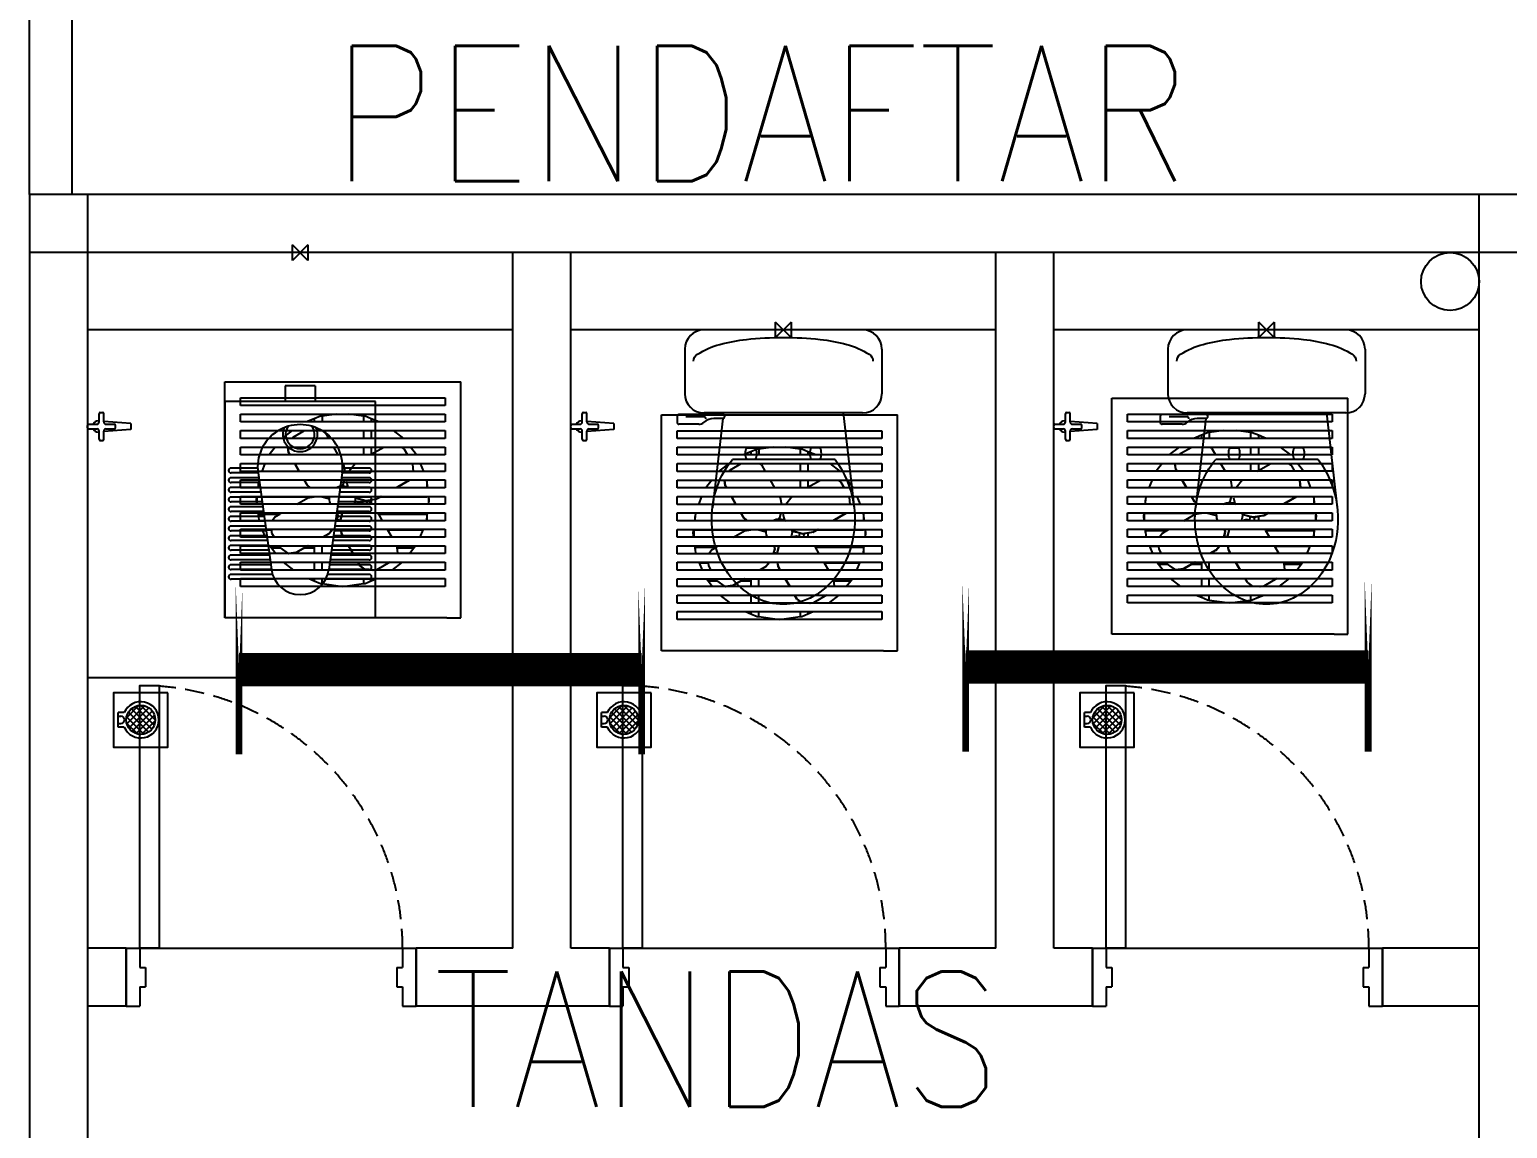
# Model space of a CAD drawing. Header units: inches. Extents: x -86408137 to 595769, y 1041006 to 3160331.
# Drawn here: x 293562 to 297386, y 1073367 to 1076210 of the extents above; entities that cross this region are included whole.
import ezdxf
from ezdxf.enums import TextEntityAlignment as Align

# ---------------------------------------------------------------- set-up
doc = ezdxf.new("R2010")
doc.units = ezdxf.units.IN
doc.header["$MEASUREMENT"] = 0
doc.linetypes.add('DASHED', pattern=[0.75, 0.5, -0.25])
for name, color, linetype in [('DOOR', 2, 'Continuous'), ('Edges', 7, 'Continuous'), ('FITTING', 8, 'Continuous'), ('FIXT', 8, 'Continuous'), ('LW', 2, 'Continuous'), ('ORIGIN', 8, 'Continuous'), ('partition', 8, 'Continuous'), ('SAN', 8, 'Continuous'), ('SANITARY', 8, 'Continuous'), ('WALL', 1, 'Continuous')]:
    doc.layers.add(name, color=color, linetype=linetype)
doc.layers.add('t3', color=8, linetype='Continuous', lineweight=25)
doc.styles.add('LAILA', font='romans.shx', dxfattribs={"width": 0.85, "height": 350})

# ---------------------------------------------------------------- blocks, each defined once
blk = doc.blocks.new('Dp750')
at = {"layer": 'DOOR', "color": 1}
for p, q in [((0, 150), (0, 0)), ((0, 150), (0, 0)), ((750, 150), (750, 0)), ((750, 150), (750, 0))]:
    blk.add_line(p, q, dxfattribs=at)
at = {"layer": 'DOOR'}
for p, q in [((0, 150), (35, 150)), ((35, 150), (35, 100)), ((715, 150), (750, 150)), ((715, 150), (715, 100)), ((35, 100), (50, 100)), ((50, 100), (50, 50)), ((700, 100), (700, 50)), ((700, 100), (715, 100)), ((35, 50), (50, 50)), ((35, 50), (35, 0)), ((700, 50), (715, 50)), ((715, 50), (715, 0)), ((0, 0), (35, 0)), ((715, 0), (750, 0))]:
    blk.add_line(p, q, dxfattribs=at)
blk.add_lwpolyline([(35, 150), (35, 830), (85, 830), (85, 150)], close=True, dxfattribs=at)
at = {"layer": 'DOOR', "color": 9, "linetype": 'DASHED', "ltscale": 100}
blk.add_arc((35, 150), 680, 360, 85.7833, dxfattribs=at)
blk = doc.blocks.new('TAB')
at = {"layer": 'FIXT'}
for p, q in [((-186, 12.5), (-70, 22.2)), ((-186, -12.5), (-186, 12.5)), ((-120, 5), (-120, -5)), ((-80, 10), (-115, 10)), ((-70, 55), (-70, 20)), ((-55, 60), (-65, 60)), ((-50, 55), (-50, 20)), ((-50, 23.8), (-46, 24.2)), ((-5, 10), (-40, 10)), ((0, 5), (0, -5)), ((-186, -12.5), (-70, -22.2)), ((-80, -10), (-115, -10)), ((-70, -20), (-70, -55)), ((-55, -60), (-65, -60)), ((-50, -20), (-50, -55)), ((-50, -23.8), (-46, -24.2)), ((-5, -10), (-40, -10))]:
    blk.add_line(p, q, dxfattribs=at)
for centre, radius, start, end in [((-115, 5), 5, 90, 180), ((-80, 20), 10, 270, 0), ((-65, 55), 5, 90, 180), ((-55, 55), 5, 0, 90), ((-40, 20), 10, 180, 270), ((-46, 0), 24.2, 24.44334, 90), ((-5, 5), 5, 0, 90), ((-115, -5), 5, 180, 270), ((-80, -20), 10, 0, 90), ((-65, -55), 5, 180, 270), ((-55, -55), 5, 270, 0), ((-40, -20), 10, 90, 180), ((-46, 0), 24.2, 270, 335.55666), ((-5, -5), 5, 270, 0)]:
    blk.add_arc(centre, radius, start, end, dxfattribs=at)
blk = doc.blocks.new('TAP1-P')
at = {"layer": 'FIXT', "rotation": 90}
blk.add_blockref('TAB', (0, 0), dxfattribs=at)
blk = doc.blocks.new('TAP(C)')
at = {"layer": 'WALL', "xscale": -0.599999999973992, "yscale": 0.5999999999767169, "zscale": 0.5999999999999999, "rotation": 269.9999000484524}
blk.add_blockref('TAP1-P', (0, 0), dxfattribs=at)
blk = doc.blocks.new('*X89')
at = {"color": 0}
for p, q in [((89.8532, 61.1977), (89.9009, 61.2454)), ((89.8534, 61.2155), (89.8831, 61.2453)), ((89.905, 61.1684), (89.8544, 61.219)), ((89.8584, 61.1852), (89.9135, 61.2403)), ((89.9165, 61.1745), (89.8605, 61.2306)), ((89.8666, 61.1757), (89.9229, 61.2321)), ((89.9252, 61.1836), (89.8695, 61.2392)), ((89.8777, 61.1691), (89.9295, 61.221)), ((89.9308, 61.1956), (89.8815, 61.2449)), ((89.9319, 61.2122), (89.8981, 61.2459)), ((89.8892, 61.1665), (89.8524, 61.2033)), ((89.8926, 61.1664), (89.9323, 61.2061))]:
    blk.add_line(p, q, dxfattribs=at)
blk = doc.blocks.new('ZPO')
at = {"layer": 'ORIGIN'}
for p, q in [((-20, 20), (-20, -20)), ((-20, 20), (20, -20)), ((-20, -20), (20, 20)), ((20, -20), (20, 20))]:
    blk.add_line(p, q, dxfattribs=at)
blk = doc.blocks.new('*X91')
at = {"color": 0}
for p, q in [((89.8532, 61.1977), (89.9009, 61.2454)), ((89.8534, 61.2155), (89.8831, 61.2453)), ((89.905, 61.1684), (89.8544, 61.219)), ((89.8584, 61.1852), (89.9135, 61.2403)), ((89.9165, 61.1745), (89.8605, 61.2306)), ((89.8666, 61.1757), (89.9229, 61.2321)), ((89.9252, 61.1836), (89.8695, 61.2392)), ((89.8777, 61.1691), (89.9295, 61.221)), ((89.9308, 61.1956), (89.8815, 61.2449)), ((89.9319, 61.2122), (89.8981, 61.2459)), ((89.8892, 61.1665), (89.8524, 61.2033)), ((89.8926, 61.1664), (89.9323, 61.2061))]:
    blk.add_line(p, q, dxfattribs=at)
blk = doc.blocks.new('Exhaust Fan 8-Inch fr')
at = {"layer": 'Edges'}
for p, q in [((-5.906, 7.267), (5.906, 7.267)), ((-5.906, -4.544), (-5.906, 7.267)), ((5.906, -4.544), (5.906, 7.267)), ((-5.118, 6.081), (-5.118, 6.475)), ((-5.118, 6.475), (5.118, 6.475)), ((5.118, 6.081), (-5.118, 6.081)), ((5.118, 6.475), (5.118, 6.081)), ((-5.118, 5.258), (-5.118, 5.651)), ((-5.118, 5.651), (-0.309, 5.651)), ((-1.813, 5.258), (-5.118, 5.258)), ((-1.427, 5.418), (-1.813, 5.258)), ((-1.427, 5.258), (-1.813, 5.258)), ((-1.121, 5.545), (-1.427, 5.418)), ((-1.427, 5.418), (-1.427, 5.258)), ((-1.034, 5.258), (-1.427, 5.258)), ((-1.034, 5.556), (-1.121, 5.545)), ((-0.309, 5.651), (-1.034, 5.556)), ((-1.034, 5.556), (-1.034, 5.258)), ((1.034, 5.258), (-1.034, 5.258)), ((-0.309, 5.651), (0.309, 5.651)), ((1.034, 5.556), (0.309, 5.651)), ((0.309, 5.651), (5.118, 5.651)), ((1.034, 5.556), (1.034, 5.258)), ((1.121, 5.545), (1.034, 5.556)), ((1.427, 5.258), (1.034, 5.258)), ((1.427, 5.418), (1.121, 5.545)), ((1.427, 5.418), (1.427, 5.258)), ((1.813, 5.258), (1.427, 5.418)), ((1.813, 5.258), (1.427, 5.258)), ((5.118, 5.258), (1.813, 5.258)), ((5.118, 5.651), (5.118, 5.258)), ((-5.118, 4.434), (-5.118, 4.828)), ((-5.118, 4.828), (-2.535, 4.828)), ((-2.535, 4.828), (-3.049, 4.434)), ((-2.535, 4.828), (-1.91, 4.828)), ((-2.516, 4.434), (-2.464, 4.508)), ((-2.509, 4.434), (-2.452, 4.515)), ((-2.452, 4.515), (-2.464, 4.508)), ((-2.452, 4.515), (-1.91, 4.828)), ((-1.91, 4.828), (-0.993, 4.828)), ((-0.902, 4.758), (-0.993, 4.828)), ((-0.993, 4.828), (1.034, 4.828)), ((-0.902, 4.758), (-0.715, 4.434)), ((1.034, 4.828), (1.034, 4.434)), ((1.034, 4.828), (1.427, 4.828)), ((1.427, 4.828), (1.427, 4.434)), ((1.427, 4.828), (2.535, 4.828)), ((3.049, 4.434), (2.535, 4.828)), ((2.535, 4.828), (5.118, 4.828)), ((5.118, 4.828), (5.118, 4.434)), ((-3.049, 4.434), (-5.118, 4.434)), ((-5.118, 3.611), (-5.118, 4.004)), ((-5.118, 4.004), (-3.384, 4.004)), ((-3.384, 4.004), (-3.686, 3.611)), ((-3.384, 4.004), (-2.749, 4.004)), ((-2.516, 4.434), (-3.049, 4.434)), ((-2.711, 3.714), (-2.749, 4.004)), ((-2.749, 4.004), (-2.736, 4.004)), ((-2.699, 3.72), (-2.736, 4.004)), ((-2.736, 4.004), (-0.467, 4.004)), ((-2.699, 3.72), (-2.711, 3.714)), ((-2.652, 3.611), (-2.711, 3.714)), ((-2.636, 3.611), (-2.699, 3.72)), ((-2.509, 4.434), (-2.516, 4.434)), ((-0.715, 4.434), (-2.509, 4.434)), ((1.034, 4.434), (-0.715, 4.434)), ((-0.467, 4.004), (-0.24, 3.611)), ((-0.467, 4.004), (1.034, 4.004)), ((1.427, 4.434), (1.034, 4.434)), ((1.034, 4.004), (1.034, 3.611)), ((1.034, 4.004), (1.427, 4.004)), ((3.049, 4.434), (1.427, 4.434)), ((1.427, 4.004), (1.427, 3.644)), ((1.427, 3.644), (2.052, 4.004)), ((1.427, 4.004), (2.052, 4.004)), ((2.052, 4.004), (2.917, 4.004)), ((2.917, 4.004), (3.078, 3.892)), ((2.917, 4.004), (3.384, 4.004)), ((5.118, 4.434), (3.049, 4.434)), ((3.078, 3.892), (3.24, 3.611)), ((3.686, 3.611), (3.384, 4.004)), ((3.384, 4.004), (5.118, 4.004)), ((5.118, 4.004), (5.118, 3.611)), ((-3.686, 3.611), (-5.118, 3.611)), ((-5.118, 2.787), (-5.118, 3.181)), ((-5.118, 3.181), (-3.894, 3.181)), ((-3.894, 3.181), (-4.057, 2.787)), ((-3.894, 3.181), (-2.403, 3.181)), ((-2.652, 3.611), (-3.686, 3.611)), ((-2.636, 3.611), (-2.652, 3.611)), ((-0.24, 3.611), (-2.636, 3.611)), ((-2.176, 2.787), (-2.403, 3.181)), ((-2.403, 3.181), (-2.388, 3.181)), ((-2.16, 2.787), (-2.388, 3.181)), ((-2.388, 3.181), (0.009, 3.181)), ((1.034, 3.611), (-0.24, 3.611)), ((0.009, 3.181), (0.04, 3.126)), ((0.009, 3.181), (0.639, 3.181)), ((0.04, 3.126), (0.098, 2.787)), ((0.639, 3.181), (0.313, 2.787)), ((0.639, 3.181), (3.488, 3.181)), ((1.37, 3.611), (1.034, 3.611)), ((1.37, 3.611), (1.427, 3.644)), ((3.24, 3.611), (1.37, 3.611)), ((3.686, 3.611), (3.24, 3.611)), ((3.488, 3.181), (3.505, 3.152)), ((3.488, 3.181), (3.894, 3.181)), ((3.537, 2.787), (3.505, 3.152)), ((3.505, 3.152), (3.512, 3.141)), ((3.543, 2.787), (3.512, 3.141)), ((5.118, 3.611), (3.686, 3.611)), ((4.057, 2.787), (3.894, 3.181)), ((3.894, 3.181), (5.118, 3.181)), ((5.118, 3.181), (5.118, 2.787)), ((-4.057, 2.787), (-5.118, 2.787)), ((-5.118, 1.964), (-5.118, 2.357)), ((-5.118, 2.357), (-4.2, 2.357)), ((-4.2, 2.357), (-4.224, 2.174)), ((-4.2, 2.357), (-1.928, 2.357)), ((-2.176, 2.787), (-4.057, 2.787)), ((-2.16, 2.787), (-2.176, 2.787)), ((0.098, 2.787), (-2.16, 2.787)), ((-1.769, 2.082), (-1.928, 2.357)), ((-1.928, 2.357), (-1.912, 2.357)), ((-1.757, 2.089), (-1.912, 2.357)), ((-1.912, 2.357), (0.067, 2.357)), ((0.067, 2.357), (-0.001, 2.105)), ((0.067, 2.357), (0.195, 2.357)), ((0.313, 2.787), (0.098, 2.787)), ((0.195, 2.357), (0.177, 2.292)), ((0.177, 2.292), (0.249, 1.993)), ((0.195, 2.357), (3.334, 2.357)), ((3.537, 2.787), (0.313, 2.787)), ((3.321, 2.341), (2.667, 1.964)), ((3.328, 2.33), (2.695, 1.964)), ((3.321, 2.341), (3.334, 2.357)), ((3.321, 2.341), (3.328, 2.33)), ((3.328, 2.33), (3.35, 2.357)), ((3.334, 2.357), (3.35, 2.357)), ((3.35, 2.357), (4.2, 2.357)), ((3.543, 2.787), (3.537, 2.787)), ((4.057, 2.787), (3.543, 2.787)), ((5.118, 2.787), (4.057, 2.787)), ((4.201, 2.343), (4.2, 2.357)), ((4.2, 2.357), (5.118, 2.357)), ((4.201, 2.343), (4.201, 2.334)), ((4.251, 1.964), (4.201, 2.334)), ((4.201, 2.334), (4.201, 1.964)), ((5.118, 2.357), (5.118, 1.964)), ((-4.251, 1.964), (-5.118, 1.964)), ((-5.118, 1.14), (-5.118, 1.534)), ((-5.118, 1.534), (-4.308, 1.534)), ((-4.308, 1.534), (-4.331, 1.361)), ((-4.308, 1.534), (-4.291, 1.534)), ((-4.291, 1.534), (-4.291, 1.14)), ((-4.291, 1.534), (-4.224, 1.534)), ((-4.224, 2.174), (-4.251, 1.964)), ((-4.224, 1.964), (-4.251, 1.964)), ((-4.224, 1.964), (-4.224, 2.174)), ((-1.626, 1.964), (-4.224, 1.964)), ((-4.224, 1.534), (-4.224, 1.515)), ((-4.224, 1.534), (-1.427, 1.534)), ((-4.224, 1.515), (-1.431, 1.515)), ((-1.757, 2.089), (-1.769, 2.082)), ((-1.769, 2.082), (-1.626, 1.964)), ((-1.757, 2.089), (-1.606, 1.964)), ((-1.742, 1.462), (-1.431, 1.515)), ((-1.606, 1.964), (-1.626, 1.964)), ((-0.349, 1.964), (-1.606, 1.964)), ((-1.431, 1.515), (-1.427, 1.516)), ((-1.427, 1.534), (-1.427, 1.516)), ((-1.427, 1.516), (-1.32, 1.534)), ((-1.427, 1.534), (-1.32, 1.534)), ((-1.32, 1.534), (-1.142, 1.534)), ((-1.142, 1.534), (-1.099, 1.522)), ((-1.142, 1.534), (-1.097, 1.534)), ((-1.097, 1.534), (-1.099, 1.522)), ((-1.099, 1.522), (-0.72, 1.422)), ((-1.097, 1.534), (-0.651, 1.534)), ((-0.668, 1.427), (-0.651, 1.534)), ((-0.651, 1.534), (0.614, 1.534)), ((-0.349, 1.964), (-0.328, 1.979)), ((0.313, 1.964), (-0.349, 1.964)), ((-0.328, 1.979), (-0.169, 2.039)), ((-0.169, 2.039), (-0.052, 2.051)), ((-0.001, 2.105), (-0.052, 2.051)), ((-0.052, 2.051), (-0.001, 2.056)), ((-0.001, 2.056), (0.167, 2.029)), ((0.167, 2.029), (0.249, 1.993)), ((0.249, 1.993), (0.313, 1.964)), ((2.667, 1.964), (0.313, 1.964)), ((0.614, 1.534), (0.619, 1.487)), ((0.614, 1.534), (1.923, 1.534)), ((0.668, 1.44), (0.619, 1.487)), ((0.619, 1.487), (0.62, 1.481)), ((0.675, 1.428), (0.62, 1.481)), ((0.62, 1.481), (0.629, 1.389)), ((1.923, 1.534), (1.69, 1.399)), ((1.917, 1.515), (1.697, 1.388)), ((1.95, 1.534), (1.917, 1.515)), ((1.917, 1.515), (4.201, 1.515)), ((1.923, 1.534), (1.95, 1.534)), ((1.95, 1.534), (4.201, 1.534)), ((2.695, 1.964), (2.667, 1.964)), ((4.201, 1.964), (2.695, 1.964)), ((4.251, 1.964), (4.201, 1.964)), ((4.201, 1.515), (4.201, 1.534)), ((4.201, 1.534), (4.291, 1.534)), ((5.118, 1.964), (4.251, 1.964)), ((4.291, 1.534), (4.291, 1.14)), ((4.291, 1.534), (4.308, 1.534)), ((4.331, 1.361), (4.308, 1.534)), ((4.308, 1.534), (5.118, 1.534)), ((5.118, 1.534), (5.118, 1.14)), ((-4.302, 1.14), (-5.118, 1.14)), ((-4.331, 1.361), (-4.302, 1.14)), ((-4.291, 1.14), (-4.302, 1.14)), ((-2.3, 1.14), (-4.291, 1.14)), ((-2.3, 1.14), (-1.742, 1.462)), ((-0.606, 1.14), (-2.3, 1.14)), ((-0.72, 1.422), (-0.662, 1.366)), ((-0.662, 1.366), (-0.668, 1.427)), ((-0.651, 1.258), (-0.662, 1.366)), ((-0.606, 1.14), (-0.651, 1.258)), ((0.566, 1.14), (-0.606, 1.14)), ((0.602, 1.221), (0.566, 1.14)), ((0.621, 1.14), (0.566, 1.14)), ((0.629, 1.389), (0.602, 1.221)), ((0.839, 1.193), (0.621, 1.14)), ((1.033, 1.14), (0.621, 1.14)), ((1.159, 1.309), (0.668, 1.44)), ((0.668, 1.44), (0.675, 1.428)), ((1.019, 1.337), (0.675, 1.428)), ((0.994, 1.151), (0.839, 1.193)), ((0.994, 1.151), (1.019, 1.337)), ((1.033, 1.14), (0.994, 1.151)), ((1.166, 1.297), (1.019, 1.337)), ((1.201, 1.14), (1.033, 1.14)), ((1.69, 1.399), (1.159, 1.309)), ((1.159, 1.309), (1.166, 1.297)), ((1.223, 1.307), (1.166, 1.297)), ((1.223, 1.307), (1.201, 1.14)), ((1.427, 1.14), (1.201, 1.14)), ((1.427, 1.342), (1.223, 1.307)), ((1.697, 1.388), (1.427, 1.342)), ((1.427, 1.342), (1.427, 1.14)), ((4.291, 1.14), (1.427, 1.14)), ((1.69, 1.399), (1.697, 1.388)), ((4.302, 1.14), (4.291, 1.14)), ((4.302, 1.14), (4.331, 1.361)), ((5.118, 1.14), (4.302, 1.14)), ((-5.118, 0.317), (-5.118, 0.71)), ((-5.118, 0.71), (-4.245, 0.71)), ((-4.193, 0.317), (-5.118, 0.317)), ((-4.245, 0.71), (-4.224, 0.549)), ((-4.245, 0.71), (-3.044, 0.71)), ((-4.224, 0.646), (-3.156, 0.646)), ((-4.224, 0.549), (-4.224, 0.646)), ((-4.224, 0.549), (-4.193, 0.317)), ((-3.529, 0.317), (-4.193, 0.317)), ((-3.373, 0.52), (-3.529, 0.317)), ((-0.297, 0.317), (-3.529, 0.317)), ((-3.373, 0.52), (-3.156, 0.646)), ((-3.156, 0.646), (-3.044, 0.71)), ((-3.044, 0.71), (-0.263, 0.71)), ((-0.297, 0.317), (-0.229, 0.57)), ((-0.287, 0.317), (-0.297, 0.317)), ((-0.287, 0.317), (-0.273, 0.37)), ((-0.125, 0.317), (-0.287, 0.317)), ((-0.273, 0.37), (-0.222, 0.558)), ((-0.273, 0.37), (-0.117, 0.349)), ((-0.229, 0.57), (-0.263, 0.71)), ((-0.263, 0.71), (-0.259, 0.71)), ((-0.222, 0.558), (-0.259, 0.71)), ((-0.259, 0.71), (-0.009, 0.71)), ((-0.229, 0.57), (-0.222, 0.558)), ((-0.125, 0.317), (-0.117, 0.349)), ((-0.115, 0.317), (-0.125, 0.317)), ((-0.117, 0.349), (-0.025, 0.694)), ((-0.115, 0.317), (-0.013, 0.701)), ((1.975, 0.317), (-0.115, 0.317)), ((-0.025, 0.694), (-0.009, 0.71)), ((-0.013, 0.701), (-0.025, 0.694)), ((-0.013, 0.701), (-0.004, 0.71)), ((-0.009, 0.71), (-0.004, 0.71)), ((-0.004, 0.71), (1.747, 0.71)), ((1.747, 0.71), (1.785, 0.646)), ((1.747, 0.71), (4.245, 0.71)), ((1.785, 0.646), (4.201, 0.646)), ((1.785, 0.646), (1.975, 0.317)), ((4.193, 0.317), (1.975, 0.317)), ((4.193, 0.317), (4.201, 0.38)), ((5.118, 0.317), (4.193, 0.317)), ((4.201, 0.38), (4.245, 0.71)), ((4.201, 0.646), (4.201, 0.38)), ((4.245, 0.71), (5.118, 0.71)), ((5.118, 0.71), (5.118, 0.317)), ((-5.118, -0.507), (-5.118, -0.113)), ((-5.118, -0.113), (-4.037, -0.113)), ((-3.874, -0.507), (-5.118, -0.507)), ((-4.037, -0.113), (-4.025, -0.142)), ((-4.037, -0.113), (-3.572, -0.113)), ((-4.025, -0.142), (-3.57, -0.142)), ((-4.025, -0.142), (-3.874, -0.507)), ((-3.432, -0.507), (-3.874, -0.507)), ((-3.572, -0.113), (-3.57, -0.142)), ((-3.572, -0.113), (-0.521, -0.113)), ((-3.57, -0.142), (-3.557, -0.291)), ((-3.557, -0.291), (-3.432, -0.507)), ((-1.002, -0.507), (-3.432, -0.507)), ((-0.704, -0.335), (-1.002, -0.507)), ((-0.975, -0.507), (-1.002, -0.507)), ((-0.698, -0.347), (-0.975, -0.507)), ((0.038, -0.507), (-0.975, -0.507)), ((-0.704, -0.335), (-0.521, -0.113)), ((-0.704, -0.335), (-0.698, -0.347)), ((-0.698, -0.347), (-0.504, -0.113)), ((-0.521, -0.113), (-0.504, -0.113)), ((-0.504, -0.113), (-0.102, -0.113)), ((-0.065, -0.327), (-0.102, -0.113)), ((-0.102, -0.113), (-0.089, -0.113)), ((-0.053, -0.32), (-0.089, -0.113)), ((-0.089, -0.113), (2.223, -0.113)), ((-0.053, -0.32), (-0.065, -0.327)), ((0.038, -0.507), (-0.065, -0.327)), ((0.054, -0.507), (-0.053, -0.32)), ((0.054, -0.507), (0.038, -0.507)), ((2.45, -0.507), (0.054, -0.507)), ((2.223, -0.113), (2.239, -0.142)), ((2.223, -0.113), (4.037, -0.113)), ((2.239, -0.142), (4.025, -0.142)), ((2.239, -0.142), (2.45, -0.507)), ((3.874, -0.507), (2.45, -0.507)), ((3.874, -0.507), (4.025, -0.142)), ((5.118, -0.507), (3.874, -0.507)), ((4.025, -0.142), (4.037, -0.113)), ((4.037, -0.113), (5.118, -0.113)), ((5.118, -0.113), (5.118, -0.507)), ((-5.118, -1.33), (-5.118, -0.937)), ((-5.118, -0.937), (-3.649, -0.937)), ((-3.347, -1.33), (-5.118, -1.33)), ((-3.649, -0.937), (-3.566, -1.044)), ((-3.649, -0.937), (-3.184, -0.937)), ((-3.566, -1.044), (-3.12, -1.044)), ((-3.566, -1.044), (-3.347, -1.33)), ((-2.711, -1.33), (-3.347, -1.33)), ((-3.13, -1.03), (-3.184, -0.937)), ((-3.184, -0.937), (-1.746, -0.937)), ((-2.708, -1.326), (-3.13, -1.03)), ((-3.13, -1.03), (-3.123, -1.042)), ((-3.12, -1.044), (-3.123, -1.042)), ((-2.711, -1.33), (-3.12, -1.044)), ((-2.705, -1.33), (-2.711, -1.33)), ((-2.336, -1.277), (-2.708, -1.326)), ((-2.708, -1.326), (-2.705, -1.33)), ((-2.645, -1.33), (-2.705, -1.33)), ((-2.329, -1.289), (-2.645, -1.33)), ((-1.427, -1.33), (-2.645, -1.33)), ((-1.746, -0.937), (-2.336, -1.277)), ((-2.336, -1.277), (-2.329, -1.289)), ((-1.905, -1.044), (-2.329, -1.289)), ((-1.719, -0.937), (-1.905, -1.044)), ((-1.905, -1.044), (-1.427, -1.044)), ((-1.746, -0.937), (-1.719, -0.937)), ((-1.719, -0.937), (-1.427, -0.937)), ((-1.427, -0.937), (-1.427, -1.044)), ((-1.427, -0.937), (-1.034, -0.937)), ((-1.427, -1.044), (-1.427, -1.33)), ((-1.034, -1.33), (-1.427, -1.33)), ((-1.034, -1.33), (-1.034, -0.937)), ((-1.034, -0.937), (0.286, -0.937)), ((0.514, -1.33), (-1.034, -1.33)), ((0.514, -1.33), (0.286, -0.937)), ((0.286, -0.937), (0.302, -0.937)), ((0.53, -1.33), (0.302, -0.937)), ((0.302, -0.937), (2.688, -0.937)), ((0.53, -1.33), (0.514, -1.33)), ((2.704, -1.33), (0.53, -1.33)), ((2.688, -0.937), (2.703, -1.044)), ((2.688, -0.937), (3.649, -0.937)), ((2.703, -1.044), (3.566, -1.044)), ((2.703, -1.044), (2.734, -1.286)), ((2.734, -1.286), (2.704, -1.33)), ((3.347, -1.33), (2.704, -1.33)), ((3.347, -1.33), (3.566, -1.044)), ((5.118, -1.33), (3.347, -1.33)), ((3.566, -1.044), (3.649, -0.937)), ((3.649, -0.937), (5.118, -0.937)), ((5.118, -0.937), (5.118, -1.33)), ((-5.118, -2.154), (-5.118, -1.76)), ((-5.118, -1.76), (-2.985, -1.76)), ((-2.472, -2.154), (-5.118, -2.154)), ((-2.985, -1.76), (-2.472, -2.154)), ((-2.985, -1.76), (-1.427, -1.76)), ((-1.427, -2.154), (-2.472, -2.154)), ((-1.427, -1.76), (-1.427, -2.154)), ((-1.427, -1.76), (-1.034, -1.76)), ((-1.034, -2.154), (-1.427, -2.154)), ((-1.034, -2.154), (-1.034, -1.76)), ((-1.034, -1.76), (0.762, -1.76)), ((1.034, -2.154), (-1.034, -2.154)), ((0.877, -1.959), (0.762, -1.76)), ((0.762, -1.76), (0.778, -1.76)), ((0.888, -1.952), (0.778, -1.76)), ((0.778, -1.76), (2.35, -1.76)), ((0.888, -1.952), (0.877, -1.959)), ((0.877, -1.959), (1.034, -2.079)), ((0.888, -1.952), (1.152, -2.154)), ((1.034, -2.079), (1.034, -2.154)), ((1.034, -2.079), (1.131, -2.154)), ((1.131, -2.154), (1.034, -2.154)), ((1.152, -2.154), (1.131, -2.154)), ((1.489, -2.154), (1.152, -2.154)), ((1.489, -2.154), (1.699, -2.135)), ((1.556, -2.154), (1.489, -2.154)), ((1.556, -2.154), (1.688, -2.142)), ((2.472, -2.154), (1.556, -2.154)), ((1.699, -2.135), (1.688, -2.142)), ((2.35, -1.76), (1.699, -2.135)), ((2.35, -1.76), (2.985, -1.76)), ((2.472, -2.154), (2.985, -1.76)), ((5.118, -2.154), (2.472, -2.154)), ((2.985, -1.76), (5.118, -1.76)), ((5.118, -1.76), (5.118, -2.154)), ((-5.118, -2.977), (-5.118, -2.583)), ((-5.118, -2.583), (-1.696, -2.583)), ((-1.696, -2.583), (-1.427, -2.695)), ((-1.696, -2.583), (-1.427, -2.583)), ((-1.427, -2.583), (-1.427, -2.695)), ((-1.427, -2.583), (-1.034, -2.583)), ((-1.427, -2.695), (-1.121, -2.822)), ((-1.121, -2.822), (-1.034, -2.833)), ((-1.034, -2.833), (-1.034, -2.583)), ((-1.034, -2.583), (1.034, -2.583)), ((-1.034, -2.833), (0, -2.969)), ((0, -2.969), (1.034, -2.833)), ((1.034, -2.583), (1.034, -2.833)), ((1.034, -2.583), (1.427, -2.583)), ((1.034, -2.833), (1.121, -2.822)), ((1.121, -2.822), (1.427, -2.695)), ((1.427, -2.583), (1.427, -2.695)), ((1.427, -2.695), (1.696, -2.583)), ((1.427, -2.583), (1.696, -2.583)), ((1.696, -2.583), (5.118, -2.583)), ((5.118, -2.583), (5.118, -2.977)), ((5.118, -2.977), (-5.118, -2.977)), ((5.21, -4.544), (-5.906, -4.544)), ((5.21, -4.544), (5.724, -4.544)), ((5.724, -4.544), (5.906, -4.544))]:
    blk.add_line(p, q, dxfattribs=at)
blk = doc.blocks.new('Exhaust Fan 15TGQZ')
at = {"xscale": 51.69785126039847, "yscale": 51.69785126039847, "zscale": 51.69785126039847}
blk.add_blockref('Exhaust Fan 8-Inch fr', (-310.2, -400.5), dxfattribs=at)

msp = doc.modelspace()

# ---------------------------------------------------------------- linework, layer by layer
at = {"layer": 'FITTING', "color": 3, "const_width": 17.4}
for points in [[(295984.3, 1074779.6), (295984.3, 1074342.1)], [(297025.6, 1074779.6), (297025.6, 1074342.1)], [(294104.5, 1074772.7), (294104.5, 1074335.3)], [(295145.8, 1074772.7), (295145.8, 1074335.3)]]:
    msp.add_lwpolyline(points, close=True, dxfattribs=at)
at = {"layer": 'FITTING', "color": 3, "const_width": 86.8}
for points in [[(294104.5, 1074554), (295145.8, 1074554)], [(295984.3, 1074560.8), (297025.6, 1074560.8)]]:
    msp.add_lwpolyline(points, dxfattribs=at)
at = {"layer": 'LW'}
for p, q in [((294812.4, 1075433.1), (293712.4, 1075433.1)), ((294812.4, 1075433.1), (293712.4, 1075433.1)), ((296062.4, 1075433.1), (294962.4, 1075433.1)), ((296062.4, 1075433.1), (294962.4, 1075433.1)), ((297312.4, 1075433.1), (296212.4, 1075433.1)), ((297312.4, 1075433.1), (296212.4, 1075433.1)), ((294812.4, 1074533.1), (293712.4, 1074533.1)), ((294812.4, 1074533.1), (293712.4, 1074533.1)), ((293812.4, 1073833.1), (294562.4, 1073833.1)), ((293812.4, 1073833.1), (294562.4, 1073833.1)), ((294562.4, 1073683.1), (294562.4, 1073833.1)), ((294562.4, 1073683.1), (294562.4, 1073833.1)), ((295062.4, 1073833.1), (295812.4, 1073833.1)), ((295062.4, 1073833.1), (295812.4, 1073833.1)), ((296312.4, 1073833.1), (297062.4, 1073833.1)), ((296312.4, 1073833.1), (297062.4, 1073833.1)), ((297062.4, 1073683.1), (297062.4, 1073833.1)), ((297062.4, 1073683.1), (297062.4, 1073833.1))]:
    msp.add_line(p, q, dxfattribs=at)
msp.add_circle((297237.4, 1075558.1), 75, dxfattribs=at)
msp.add_circle((297237.4, 1075558.1), 75, dxfattribs=at)
at = {"layer": 'partition'}
for p, q in [((293562.4, 1075783.1), (293562.4, 1076253.1)), ((293672.4, 1075783.1), (293672.4, 1076253.1))]:
    msp.add_line(p, q, dxfattribs=at)
at = {"layer": 'SAN'}
for p, q in [((295492.4, 1075413.1), (295492.4, 1075453.1)), ((295532.4, 1075453.1), (295492.4, 1075413.1)), ((295532.4, 1075413.1), (295492.4, 1075453.1)), ((295492.4, 1075413.1), (295492.4, 1075453.1)), ((295532.4, 1075453.1), (295492.4, 1075413.1)), ((295532.4, 1075413.1), (295492.4, 1075453.1)), ((295532.4, 1075453.1), (295532.4, 1075413.1)), ((295532.4, 1075453.1), (295532.4, 1075413.1)), ((296742.4, 1075413.1), (296742.4, 1075453.1)), ((296782.4, 1075453.1), (296742.4, 1075413.1)), ((296782.4, 1075413.1), (296742.4, 1075453.1)), ((296742.4, 1075413.1), (296742.4, 1075453.1)), ((296782.4, 1075453.1), (296742.4, 1075413.1)), ((296782.4, 1075413.1), (296742.4, 1075453.1)), ((296782.4, 1075453.1), (296782.4, 1075413.1)), ((296782.4, 1075453.1), (296782.4, 1075413.1)), ((295717.4, 1075433.1), (295307.4, 1075433.1)), ((295717.4, 1075433.1), (295307.4, 1075433.1)), ((296967.4, 1075433.1), (296557.4, 1075433.1)), ((296967.4, 1075433.1), (296557.4, 1075433.1)), ((295257.4, 1075383.1), (295257.4, 1075268.1)), ((295257.4, 1075383.1), (295257.4, 1075268.1)), ((295767.4, 1075383.1), (295767.4, 1075268.1)), ((295767.4, 1075383.1), (295767.4, 1075268.1)), ((296507.4, 1075383.1), (296507.4, 1075268.1)), ((296507.4, 1075383.1), (296507.4, 1075268.1)), ((297017.4, 1075383.1), (297017.4, 1075268.1)), ((297017.4, 1075383.1), (297017.4, 1075268.1)), ((294301.4, 1075288.1), (294223.4, 1075288.1)), ((294223.4, 1075288.1), (294223.4, 1075248.1)), ((294301.4, 1075288.1), (294223.4, 1075288.1)), ((294223.4, 1075288.1), (294223.4, 1075248.1)), ((294301.4, 1075288.1), (294301.4, 1075248.1)), ((294301.4, 1075288.1), (294301.4, 1075248.1)), ((294457.4, 1075248.1), (294067.4, 1075248.1)), ((294067.4, 1075248.1), (294067.4, 1074688.1)), ((294457.4, 1075248.1), (294067.4, 1075248.1)), ((294067.4, 1075248.1), (294067.4, 1074688.1)), ((294457.4, 1074688.1), (294457.4, 1075248.1)), ((294457.4, 1074688.1), (294457.4, 1075248.1)), ((295237.4, 1075209.1), (295237.4, 1075194.1)), ((295237.4, 1075209.1), (295237.4, 1075194.1)), ((295355.7, 1075214.1), (295242.4, 1075214.1)), ((295355.7, 1075214.1), (295242.4, 1075214.1)), ((295260.3, 1075208.6), (295307.6, 1075208.6)), ((295260.3, 1075208.6), (295307.6, 1075208.6)), ((295717.4, 1075218.1), (295307.4, 1075218.1)), ((295717.4, 1075218.1), (295307.4, 1075218.1)), ((295357.4, 1075218.1), (295356.9, 1075213.9)), ((295357.4, 1075218.1), (295356.9, 1075213.9)), ((295667.4, 1075218.1), (295695.6, 1074973)), ((295667.4, 1075218.1), (295695.6, 1074973)), ((296487.4, 1075209.1), (296487.4, 1075194.1)), ((296487.4, 1075209.1), (296487.4, 1075194.1)), ((296605.7, 1075214.1), (296492.4, 1075214.1)), ((296605.7, 1075214.1), (296492.4, 1075214.1)), ((296510.3, 1075208.6), (296557.6, 1075208.6)), ((296510.3, 1075208.6), (296557.6, 1075208.6)), ((296967.4, 1075218.1), (296557.4, 1075218.1)), ((296967.4, 1075218.1), (296557.4, 1075218.1)), ((296607.4, 1075218.1), (296606.9, 1075213.9)), ((296607.4, 1075218.1), (296606.9, 1075213.9)), ((296917.4, 1075218.1), (296945.6, 1074973)), ((296917.4, 1075218.1), (296945.6, 1074973)), ((295294, 1075189.1), (295242.4, 1075189.1)), ((295294, 1075189.1), (295242.4, 1075189.1)), ((295355.7, 1075204.1), (295329.1, 1074973)), ((295355.7, 1075204.1), (295329.1, 1074973)), ((295355.7, 1075204.1), (295333.1, 1075204.1)), ((295355.7, 1075204.1), (295333.1, 1075204.1)), ((296544, 1075189.1), (296492.4, 1075189.1)), ((296544, 1075189.1), (296492.4, 1075189.1)), ((296605.7, 1075204.1), (296579.1, 1074973)), ((296605.7, 1075204.1), (296579.1, 1074973)), ((296605.7, 1075204.1), (296583.1, 1075204.1)), ((296605.7, 1075204.1), (296583.1, 1075204.1)), ((295646.3, 1075098.1), (295381.1, 1075098.1)), ((295646.3, 1075098.1), (295381.1, 1075098.1)), ((295417, 1075128.1), (295440.7, 1075128.1)), ((295417, 1075128.1), (295440.7, 1075128.1)), ((295607.7, 1075128.1), (295584, 1075128.1)), ((295607.7, 1075128.1), (295584, 1075128.1)), ((296896.3, 1075098.1), (296631.1, 1075098.1)), ((296896.3, 1075098.1), (296631.1, 1075098.1)), ((296667, 1075128.1), (296690.7, 1075128.1)), ((296667, 1075128.1), (296690.7, 1075128.1)), ((296857.7, 1075128.1), (296834, 1075128.1)), ((296857.7, 1075128.1), (296834, 1075128.1)), ((294152.4, 1075075.6), (294083.6, 1075075.6)), ((294152.4, 1075075.6), (294083.6, 1075075.6)), ((294153.4, 1075063.1), (294083.6, 1075063.1)), ((294153.4, 1075063.1), (294083.6, 1075063.1)), ((294153.4, 1075063), (294188.1, 1074812.8)), ((294153.4, 1075063), (294188.1, 1074812.8)), ((294371.3, 1075063), (294336.6, 1074812.8)), ((294371.3, 1075063), (294336.6, 1074812.8)), ((294441.1, 1075063.1), (294371.3, 1075063.1)), ((294441.1, 1075063.1), (294371.3, 1075063.1)), ((294441.1, 1075075.6), (294372.3, 1075075.6)), ((294441.1, 1075075.6), (294372.3, 1075075.6)), ((294155.1, 1075050.6), (294083.6, 1075050.6)), ((294155.1, 1075050.6), (294083.6, 1075050.6)), ((294156.8, 1075038.1), (294083.6, 1075038.1)), ((294156.8, 1075038.1), (294083.6, 1075038.1)), ((294158.6, 1075025.6), (294083.6, 1075025.6)), ((294158.6, 1075025.6), (294083.6, 1075025.6)), ((294441.1, 1075025.6), (294366.1, 1075025.6)), ((294441.1, 1075025.6), (294366.1, 1075025.6)), ((294441.1, 1075038.1), (294367.9, 1075038.1)), ((294441.1, 1075038.1), (294367.9, 1075038.1)), ((294441.1, 1075050.6), (294369.6, 1075050.6)), ((294441.1, 1075050.6), (294369.6, 1075050.6)), ((294160.3, 1075013.1), (294083.6, 1075013.1)), ((294160.3, 1075013.1), (294083.6, 1075013.1)), ((294162, 1075000.6), (294083.6, 1075000.6)), ((294162, 1075000.6), (294083.6, 1075000.6)), ((294163.8, 1074988.1), (294083.6, 1074988.1)), ((294163.8, 1074988.1), (294083.6, 1074988.1)), ((294441.1, 1074988.1), (294360.9, 1074988.1)), ((294441.1, 1074988.1), (294360.9, 1074988.1)), ((294441.1, 1075000.6), (294362.7, 1075000.6)), ((294441.1, 1075000.6), (294362.7, 1075000.6)), ((294441.1, 1075013.1), (294364.4, 1075013.1)), ((294441.1, 1075013.1), (294364.4, 1075013.1)), ((294165.5, 1074975.6), (294083.6, 1074975.6)), ((294165.5, 1074975.6), (294083.6, 1074975.6)), ((294167.2, 1074963.1), (294083.6, 1074963.1)), ((294167.2, 1074963.1), (294083.6, 1074963.1)), ((294169, 1074950.6), (294083.6, 1074950.6)), ((294169, 1074950.6), (294083.6, 1074950.6)), ((294441.1, 1074950.6), (294355.7, 1074950.6)), ((294441.1, 1074950.6), (294355.7, 1074950.6)), ((294441.1, 1074963.1), (294357.5, 1074963.1)), ((294441.1, 1074963.1), (294357.5, 1074963.1)), ((294441.1, 1074975.6), (294359.2, 1074975.6)), ((294441.1, 1074975.6), (294359.2, 1074975.6)), ((294170.7, 1074938.1), (294083.6, 1074938.1)), ((294170.7, 1074938.1), (294083.6, 1074938.1)), ((294172.4, 1074925.6), (294083.6, 1074925.6)), ((294172.4, 1074925.6), (294083.6, 1074925.6)), ((294174.2, 1074913.1), (294083.6, 1074913.1)), ((294174.2, 1074913.1), (294083.6, 1074913.1)), ((294175.9, 1074900.6), (294083.6, 1074900.6)), ((294175.9, 1074900.6), (294083.6, 1074900.6)), ((294441.1, 1074900.6), (294348.8, 1074900.6)), ((294441.1, 1074900.6), (294348.8, 1074900.6)), ((294441.1, 1074913.1), (294350.5, 1074913.1)), ((294441.1, 1074913.1), (294350.5, 1074913.1)), ((294441.1, 1074925.6), (294352.3, 1074925.6)), ((294441.1, 1074925.6), (294352.3, 1074925.6)), ((294441.1, 1074938.1), (294354, 1074938.1)), ((294441.1, 1074938.1), (294354, 1074938.1)), ((294177.6, 1074888.1), (294083.6, 1074888.1)), ((294177.6, 1074888.1), (294083.6, 1074888.1)), ((294179.4, 1074875.6), (294083.6, 1074875.6)), ((294179.4, 1074875.6), (294083.6, 1074875.6)), ((294181.1, 1074863.1), (294083.6, 1074863.1)), ((294181.1, 1074863.1), (294083.6, 1074863.1)), ((294441.1, 1074863.1), (294343.6, 1074863.1)), ((294441.1, 1074863.1), (294343.6, 1074863.1)), ((294441.1, 1074875.6), (294345.3, 1074875.6)), ((294441.1, 1074875.6), (294345.3, 1074875.6)), ((294441.1, 1074888.1), (294347.1, 1074888.1)), ((294441.1, 1074888.1), (294347.1, 1074888.1)), ((294182.8, 1074850.6), (294083.6, 1074850.6)), ((294182.8, 1074850.6), (294083.6, 1074850.6)), ((294184.6, 1074838.1), (294083.6, 1074838.1)), ((294184.6, 1074838.1), (294083.6, 1074838.1)), ((294186.3, 1074825.6), (294083.6, 1074825.6)), ((294186.3, 1074825.6), (294083.6, 1074825.6)), ((294441.1, 1074825.6), (294338.4, 1074825.6)), ((294441.1, 1074825.6), (294338.4, 1074825.6)), ((294441.1, 1074838.1), (294340.1, 1074838.1)), ((294441.1, 1074838.1), (294340.1, 1074838.1)), ((294441.1, 1074850.6), (294341.9, 1074850.6)), ((294441.1, 1074850.6), (294341.9, 1074850.6)), ((294188, 1074813.1), (294083.6, 1074813.1)), ((294188, 1074813.1), (294083.6, 1074813.1)), ((294190.8, 1074800.6), (294083.6, 1074800.6)), ((294190.8, 1074800.6), (294083.6, 1074800.6)), ((294196, 1074788.1), (294083.6, 1074788.1)), ((294196, 1074788.1), (294083.6, 1074788.1)), ((294441.1, 1074788.1), (294328.7, 1074788.1)), ((294441.1, 1074788.1), (294328.7, 1074788.1)), ((294441.1, 1074800.6), (294333.9, 1074800.6)), ((294441.1, 1074800.6), (294333.9, 1074800.6)), ((294441.1, 1074813.1), (294336.7, 1074813.1)), ((294441.1, 1074813.1), (294336.7, 1074813.1)), ((294457.4, 1074688.1), (294067.4, 1074688.1)), ((294457.4, 1074688.1), (294067.4, 1074688.1)), ((293792, 1074405.4), (293792, 1074442.9)), ((293807.2, 1074442.9), (293792, 1074442.9)), ((293792, 1074405.4), (293792, 1074442.9)), ((293807.2, 1074442.9), (293792, 1074442.9)), ((295042, 1074405.4), (295042, 1074442.9)), ((295057.2, 1074442.9), (295042, 1074442.9)), ((295042, 1074405.4), (295042, 1074442.9)), ((295057.2, 1074442.9), (295042, 1074442.9)), ((296292, 1074405.4), (296292, 1074442.9)), ((296307.2, 1074442.9), (296292, 1074442.9)), ((296292, 1074405.4), (296292, 1074442.9)), ((296307.2, 1074442.9), (296292, 1074442.9)), ((293792, 1074433.5), (293798.9, 1074433.5)), ((293792, 1074433.5), (293798.9, 1074433.5)), ((293792, 1074414.8), (293798.9, 1074414.8)), ((293792, 1074414.8), (293798.9, 1074414.8)), ((293807.2, 1074405.4), (293792, 1074405.4)), ((293807.2, 1074405.4), (293792, 1074405.4)), ((295042, 1074433.5), (295048.9, 1074433.5)), ((295042, 1074433.5), (295048.9, 1074433.5)), ((295042, 1074414.8), (295048.9, 1074414.8)), ((295042, 1074414.8), (295048.9, 1074414.8)), ((295057.2, 1074405.4), (295042, 1074405.4)), ((295057.2, 1074405.4), (295042, 1074405.4)), ((296292, 1074433.5), (296298.9, 1074433.5)), ((296292, 1074433.5), (296298.9, 1074433.5)), ((296292, 1074414.8), (296298.9, 1074414.8)), ((296292, 1074414.8), (296298.9, 1074414.8)), ((296307.2, 1074405.4), (296292, 1074405.4)), ((296307.2, 1074405.4), (296292, 1074405.4))]:
    msp.add_line(p, q, dxfattribs=at)
for points in [[(295280.3, 1075352.1, -0.255609), (295290.1, 1075370, -0.077755), (295348.3, 1075395.6, -0.037496), (295416.9, 1075408.4, -0.027378), (295512.4, 1075413.6, -0.027378), (295607.8, 1075408.4, -0.037496), (295676.4, 1075395.6, -0.077755), (295734.6, 1075370, -0.255609), (295744.4, 1075352.1, -0.255609)], [(295280.3, 1075352.1, -0.255609), (295290.1, 1075370, -0.077755), (295348.3, 1075395.6, -0.037496), (295416.9, 1075408.4, -0.027378), (295512.4, 1075413.6, -0.027378), (295607.8, 1075408.4, -0.037496), (295676.4, 1075395.6, -0.077755), (295734.6, 1075370, -0.255609), (295744.4, 1075352.1, -0.255609)], [(296530.3, 1075352.1, -0.255609), (296540.1, 1075370, -0.077755), (296598.3, 1075395.6, -0.037496), (296666.9, 1075408.4, -0.027378), (296762.4, 1075413.6, -0.027378), (296857.8, 1075408.4, -0.037496), (296926.4, 1075395.6, -0.077755), (296984.6, 1075370, -0.255609), (296994.4, 1075352.1, -0.255609)], [(296530.3, 1075352.1, -0.255609), (296540.1, 1075370, -0.077755), (296598.3, 1075395.6, -0.037496), (296666.9, 1075408.4, -0.027378), (296762.4, 1075413.6, -0.027378), (296857.8, 1075408.4, -0.037496), (296926.4, 1075395.6, -0.077755), (296984.6, 1075370, -0.255609), (296994.4, 1075352.1, -0.255609)], [(295646.3, 1075098.1, -0.247684), (295682.8, 1074857.2, -0.091257), (295643.2, 1074787.5, -0.103849), (295581.5, 1074739.2, -0.114925), (295512.4, 1074723.1, -0.114925), (295443.2, 1074739.2, -0.103849), (295381.5, 1074787.5, -0.091257), (295341.9, 1074857.2, -0.08399), (295327.4, 1074943.1, -0.08399), (295341.9, 1075028.9, -0.09042), (295381.1, 1075098.1, -0.09042)], [(295646.3, 1075098.1, -0.247684), (295682.8, 1074857.2, -0.091257), (295643.2, 1074787.5, -0.103849), (295581.5, 1074739.2, -0.114925), (295512.4, 1074723.1, -0.114925), (295443.2, 1074739.2, -0.103849), (295381.5, 1074787.5, -0.091257), (295341.9, 1074857.2, -0.08399), (295327.4, 1074943.1, -0.08399), (295341.9, 1075028.9, -0.09042), (295381.1, 1075098.1, -0.09042)], [(296896.3, 1075098.1, -0.247684), (296932.8, 1074857.2, -0.091257), (296893.2, 1074787.5, -0.103849), (296831.5, 1074739.2, -0.114925), (296762.4, 1074723.1, -0.114925), (296693.2, 1074739.2, -0.103849), (296631.5, 1074787.5, -0.091257), (296591.9, 1074857.2, -0.08399), (296577.4, 1074943.1, -0.08399), (296591.9, 1075028.9, -0.09042), (296631.1, 1075098.1, -0.09042)], [(296896.3, 1075098.1, -0.247684), (296932.8, 1074857.2, -0.091257), (296893.2, 1074787.5, -0.103849), (296831.5, 1074739.2, -0.114925), (296762.4, 1074723.1, -0.114925), (296693.2, 1074739.2, -0.103849), (296631.5, 1074787.5, -0.091257), (296591.9, 1074857.2, -0.08399), (296577.4, 1074943.1, -0.08399), (296591.9, 1075028.9, -0.09042), (296631.1, 1075098.1, -0.09042)]]:
    msp.add_lwpolyline(points, format="xyb", dxfattribs=at)
for points in [[(293920.4, 1074494.4), (293779.8, 1074494.4), (293779.8, 1074353.8), (293920.4, 1074353.8)], [(293920.4, 1074494.4), (293779.8, 1074494.4), (293779.8, 1074353.8), (293920.4, 1074353.8)], [(295170.4, 1074494.4), (295029.8, 1074494.4), (295029.8, 1074353.8), (295170.4, 1074353.8)], [(295170.4, 1074494.4), (295029.8, 1074494.4), (295029.8, 1074353.8), (295170.4, 1074353.8)], [(296420.4, 1074494.4), (296279.8, 1074494.4), (296279.8, 1074353.8), (296420.4, 1074353.8)], [(296420.4, 1074494.4), (296279.8, 1074494.4), (296279.8, 1074353.8), (296420.4, 1074353.8)]]:
    msp.add_lwpolyline(points, close=True, dxfattribs=at)
for centre in [(293850.1, 1074424.1), (293850.1, 1074424.1), (295100.1, 1074424.1), (295100.1, 1074424.1), (296350.1, 1074424.1), (296350.1, 1074424.1)]:
    msp.add_circle(centre, 37.5, dxfattribs=at)
for centre, radius, start, end in [((295307.4, 1075383.1), 50, 90, 180), ((295307.4, 1075383.1), 50, 90, 180), ((295717.4, 1075383.1), 50, 0, 90), ((295717.4, 1075383.1), 50, 0, 90), ((296557.4, 1075383.1), 50, 90, 180), ((296557.4, 1075383.1), 50, 90, 180), ((296967.4, 1075383.1), 50, 0, 90), ((296967.4, 1075383.1), 50, 0, 90), ((295307.4, 1075268.1), 50, 180, 270), ((295307.4, 1075268.1), 50, 180, 270), ((295717.4, 1075268.1), 50, 270, 0), ((295717.4, 1075268.1), 50, 270, 0), ((296557.4, 1075268.1), 50, 180, 270), ((296557.4, 1075268.1), 50, 180, 270), ((296967.4, 1075268.1), 50, 270, 0), ((296967.4, 1075268.1), 50, 270, 0), ((295242.4, 1075209.1), 5, 90, 180), ((295242.4, 1075209.1), 5, 90, 180), ((295305.8, 1075202.8), 6.14, 1.2001, 72.8006), ((295305.8, 1075202.8), 6.14, 1.2001, 72.8006), ((295355.7, 1075209.1), 5, 270, 90), ((295355.7, 1075209.1), 5, 270, 90), ((296492.4, 1075209.1), 5, 90, 180), ((296492.4, 1075209.1), 5, 90, 180), ((296555.8, 1075202.8), 6.14, 1.2001, 72.8006), ((296555.8, 1075202.8), 6.14, 1.2001, 72.8006), ((296605.7, 1075209.1), 5, 270, 90), ((296605.7, 1075209.1), 5, 270, 90), ((294262.4, 1075078.1), 110, 352.111, 187.889), ((294262.4, 1075078.1), 110, 352.111, 187.889), ((294262.4, 1075163.1), 45, 158.1271, 21.8729), ((294262.4, 1075163.1), 45, 158.1271, 21.8729), ((294262.4, 1075163.1), 37.5, 147.0356, 32.9644), ((294262.4, 1075163.1), 37.5, 147.0356, 32.9644), ((295242.4, 1075194.1), 5, 180, 270), ((295242.4, 1075194.1), 5, 180, 270), ((295294, 1075209.1), 20, 270, 312.1064), ((295294, 1075209.1), 20, 270, 312.1064), ((295333, 1075165.9), 38.1, 89.8253, 132.1064), ((295333, 1075165.9), 38.1, 89.8253, 132.1064), ((296492.4, 1075194.1), 5, 180, 270), ((296492.4, 1075194.1), 5, 180, 270), ((296544, 1075209.1), 20, 270, 312.1064), ((296544, 1075209.1), 20, 270, 312.1064), ((296583, 1075165.9), 38.1, 89.8253, 132.1064), ((296583, 1075165.9), 38.1, 89.8253, 132.1064), ((295451, 1075113.1), 37.2, 156.1865, 203.8135), ((295451, 1075113.1), 37.2, 156.1865, 203.8135), ((295406.7, 1075113.1), 37.2, 336.1865, 23.8135), ((295406.7, 1075113.1), 37.2, 336.1865, 23.8135), ((295618, 1075113.1), 37.2, 156.1865, 203.8135), ((295618, 1075113.1), 37.2, 156.1865, 203.8135), ((295573.7, 1075113.1), 37.2, 336.1865, 23.8135), ((295573.7, 1075113.1), 37.2, 336.1865, 23.8135), ((296701, 1075113.1), 37.2, 156.1865, 203.8135), ((296701, 1075113.1), 37.2, 156.1865, 203.8135), ((296656.7, 1075113.1), 37.2, 336.1865, 23.8135), ((296656.7, 1075113.1), 37.2, 336.1865, 23.8135), ((296868, 1075113.1), 37.2, 156.1865, 203.8135), ((296868, 1075113.1), 37.2, 156.1865, 203.8135), ((296823.7, 1075113.1), 37.2, 336.1865, 23.8135), ((296823.7, 1075113.1), 37.2, 336.1865, 23.8135), ((294083.6, 1075069.3), 6.25, 90, 270), ((294083.6, 1075069.3), 6.25, 90, 270), ((294441.1, 1075069.3), 6.25, 270, 90), ((294441.1, 1075069.3), 6.25, 270, 90), ((294083.6, 1075044.3), 6.25, 90, 270), ((294083.6, 1075044.3), 6.25, 90, 270), ((294083.6, 1075019.3), 6.25, 90, 270), ((294083.6, 1075019.3), 6.25, 90, 270), ((294441.1, 1075044.3), 6.25, 270, 90), ((294441.1, 1075044.3), 6.25, 270, 90), ((294441.1, 1075019.3), 6.25, 270, 90), ((294441.1, 1075019.3), 6.25, 270, 90), ((294083.6, 1074994.3), 6.25, 90, 270), ((294083.6, 1074994.3), 6.25, 90, 270), ((294441.1, 1074994.3), 6.25, 270, 90), ((294441.1, 1074994.3), 6.25, 270, 90), ((294083.6, 1074969.3), 6.25, 90, 270), ((294083.6, 1074969.3), 6.25, 90, 270), ((294083.6, 1074944.3), 6.25, 90, 270), ((294083.6, 1074944.3), 6.25, 90, 270), ((294441.1, 1074969.3), 6.25, 270, 90), ((294441.1, 1074969.3), 6.25, 270, 90), ((294441.1, 1074944.3), 6.25, 270, 90), ((294441.1, 1074944.3), 6.25, 270, 90), ((294083.6, 1074919.3), 6.25, 90, 270), ((294083.6, 1074919.3), 6.25, 90, 270), ((294083.6, 1074894.3), 6.25, 90, 270), ((294083.6, 1074894.3), 6.25, 90, 270), ((294441.1, 1074919.3), 6.25, 270, 90), ((294441.1, 1074919.3), 6.25, 270, 90), ((294441.1, 1074894.3), 6.25, 270, 90), ((294441.1, 1074894.3), 6.25, 270, 90), ((294083.6, 1074869.3), 6.25, 90, 270), ((294083.6, 1074869.3), 6.25, 90, 270), ((294441.1, 1074869.3), 6.25, 270, 90), ((294441.1, 1074869.3), 6.25, 270, 90), ((294083.6, 1074844.3), 6.25, 90, 270), ((294083.6, 1074844.3), 6.25, 90, 270), ((294083.6, 1074819.3), 6.25, 90, 270), ((294083.6, 1074819.3), 6.25, 90, 270), ((294441.1, 1074844.3), 6.25, 270, 90), ((294441.1, 1074844.3), 6.25, 270, 90), ((294441.1, 1074819.3), 6.25, 270, 90), ((294441.1, 1074819.3), 6.25, 270, 90), ((294083.6, 1074794.3), 6.25, 90, 270), ((294083.6, 1074794.3), 6.25, 90, 270), ((294262.4, 1074823.1), 75, 187.889, 352.111), ((294262.4, 1074823.1), 75, 187.889, 352.111), ((294441.1, 1074794.3), 6.25, 270, 90), ((294441.1, 1074794.3), 6.25, 270, 90), ((293850.1, 1074424.1), 46.9, 203.5783, 156.4219), ((293850.1, 1074424.1), 46.9, 203.5783, 156.4219), ((295100.1, 1074424.1), 46.9, 203.5783, 156.4219), ((295100.1, 1074424.1), 46.9, 203.5783, 156.4219), ((296350.1, 1074424.1), 46.9, 203.5783, 156.4219), ((296350.1, 1074424.1), 46.9, 203.5783, 156.4219), ((293798.9, 1074424.1), 9.38, 270.0001, 90.0001), ((293798.9, 1074424.1), 9.38, 270.0001, 90.0001), ((295048.9, 1074424.1), 9.38, 270.0001, 90.0001), ((295048.9, 1074424.1), 9.38, 270.0001, 90.0001), ((296298.9, 1074424.1), 9.38, 270.0001, 90.0001), ((296298.9, 1074424.1), 9.38, 270.0001, 90.0001)]:
    msp.add_arc(centre, radius, start, end, dxfattribs=at)
at = {"layer": 'WALL'}
for p, q in [((293562.4, 1075783.1), (293562.4, 1071608.1)), ((297562.4, 1075783.1), (293562.4, 1075783.1)), ((293562.4, 1075783.1), (293562.4, 1071608.1)), ((297562.4, 1075783.1), (293562.4, 1075783.1)), ((293712.4, 1075783.1), (293712.4, 1071608.1)), ((293712.4, 1075783.1), (293712.4, 1071608.1)), ((297312.4, 1071983.1), (297312.4, 1075783.1)), ((297312.4, 1071983.1), (297312.4, 1075783.1)), ((300987.4, 1075633.1), (293562.4, 1075633.1)), ((300987.4, 1075633.1), (293562.4, 1075633.1)), ((294812.4, 1073833.1), (294812.4, 1075633.1)), ((294812.4, 1073833.1), (294812.4, 1075633.1)), ((294962.4, 1073833.1), (294962.4, 1075633.1)), ((294962.4, 1073833.1), (294962.4, 1075633.1)), ((296062.4, 1073833.1), (296062.4, 1075633.1)), ((296062.4, 1073833.1), (296062.4, 1075633.1)), ((296212.4, 1073833.1), (296212.4, 1075633.1)), ((296212.4, 1073833.1), (296212.4, 1075633.1)), ((293812.4, 1073833.1), (293712.4, 1073833.1)), ((293812.4, 1073833.1), (293712.4, 1073833.1)), ((293812.4, 1073683.1), (293812.4, 1073833.1)), ((293812.4, 1073683.1), (293812.4, 1073833.1)), ((294562.4, 1073833.1), (294562.4, 1073683.1)), ((294562.4, 1073683.1), (294562.4, 1073833.1)), ((294812.4, 1073833.1), (294562.4, 1073833.1)), ((294562.4, 1073833.1), (294562.4, 1073683.1)), ((294562.4, 1073683.1), (294562.4, 1073833.1)), ((294812.4, 1073833.1), (294562.4, 1073833.1)), ((295062.4, 1073833.1), (294962.4, 1073833.1)), ((295062.4, 1073833.1), (294962.4, 1073833.1)), ((295062.4, 1073683.1), (295062.4, 1073833.1)), ((295062.4, 1073683.1), (295062.4, 1073833.1)), ((296062.4, 1073833.1), (295812.4, 1073833.1)), ((295812.4, 1073683.1), (295812.4, 1073833.1)), ((295812.4, 1073833.1), (295812.4, 1073683.1)), ((295812.4, 1073683.1), (295812.4, 1073833.1)), ((296062.4, 1073833.1), (295812.4, 1073833.1)), ((295812.4, 1073683.1), (295812.4, 1073833.1)), ((295812.4, 1073833.1), (295812.4, 1073683.1)), ((295812.4, 1073683.1), (295812.4, 1073833.1)), ((296312.4, 1073833.1), (296212.4, 1073833.1)), ((296312.4, 1073833.1), (296212.4, 1073833.1)), ((296312.4, 1073683.1), (296312.4, 1073833.1)), ((296312.4, 1073683.1), (296312.4, 1073833.1)), ((297062.4, 1073833.1), (297062.4, 1073683.1)), ((297062.4, 1073683.1), (297062.4, 1073833.1)), ((297312.4, 1073833.1), (297062.4, 1073833.1)), ((297062.4, 1073833.1), (297062.4, 1073683.1)), ((297062.4, 1073683.1), (297062.4, 1073833.1)), ((297312.4, 1073833.1), (297062.4, 1073833.1)), ((293812.4, 1073683.1), (293712.4, 1073683.1)), ((293812.4, 1073683.1), (293712.4, 1073683.1)), ((295062.4, 1073683.1), (294562.4, 1073683.1)), ((295062.4, 1073683.1), (294562.4, 1073683.1)), ((296312.4, 1073683.1), (295812.4, 1073683.1)), ((296312.4, 1073683.1), (295812.4, 1073683.1)), ((297312.4, 1073683.1), (297062.4, 1073683.1)), ((297312.4, 1073683.1), (297062.4, 1073683.1))]:
    msp.add_line(p, q, dxfattribs=at)

# ---------------------------------------------------------------- block references
for p in [(294682.8, 1075323.5), (296978, 1075281), (295812.6, 1075238.1)]:
    msp.add_blockref('Exhaust Fan 15TGQZ', p)
at = {"layer": 'DOOR'}
for p in [(293812.4, 1073683.1), (293812.4, 1073683.1), (295062.4, 1073683.1), (295062.4, 1073683.1), (296312.4, 1073683.1), (296312.4, 1073683.1)]:
    msp.add_blockref('Dp750', p, dxfattribs=at)
at = {"layer": 'SAN', "extrusion": (0, 0, -1), "zscale": -1}
msp.add_blockref('ZPO', (-294262.4, 1075633.1), dxfattribs=at)
msp.add_blockref('ZPO', (-294262.4, 1075633.1), dxfattribs=at)
at = {"layer": 'SAN', "extrusion": (0, 0, -1), "xscale": -937.4999999997331, "yscale": 937.5, "zscale": -937.4999999997331, "rotation": 269.9998798480933}
for name, p in [('*X89', (-351231, 990150.2)), ('*X91', (-351231, 990150.2)), ('*X89', (-352481, 990150.2)), ('*X91', (-352481, 990150.2)), ('*X89', (-353731, 990150.2)), ('*X91', (-353731, 990150.2))]:
    msp.add_blockref(name, p, dxfattribs=at)
at = {"layer": 'SANITARY', "xscale": -1}
for p in [(293712.4, 1075183.1), (293712.4, 1075183.1), (294962.4, 1075183.1), (294962.4, 1075183.1), (296212.4, 1075183.1), (296212.4, 1075183.1)]:
    msp.add_blockref('TAP(C)', p, dxfattribs=at)

# ---------------------------------------------------------------- texts
at = {"layer": 't3', "style": 'LAILA', "width": 0.85}
for s, p in [('PENDAFTAR', (294344.8, 1076167.9)), ('TANDAS', (294608, 1073772.6))]:
    msp.add_text(s, height=350, dxfattribs=at).set_placement(p, align=Align.TOP_LEFT)

doc.saveas('drawing.dxf')
